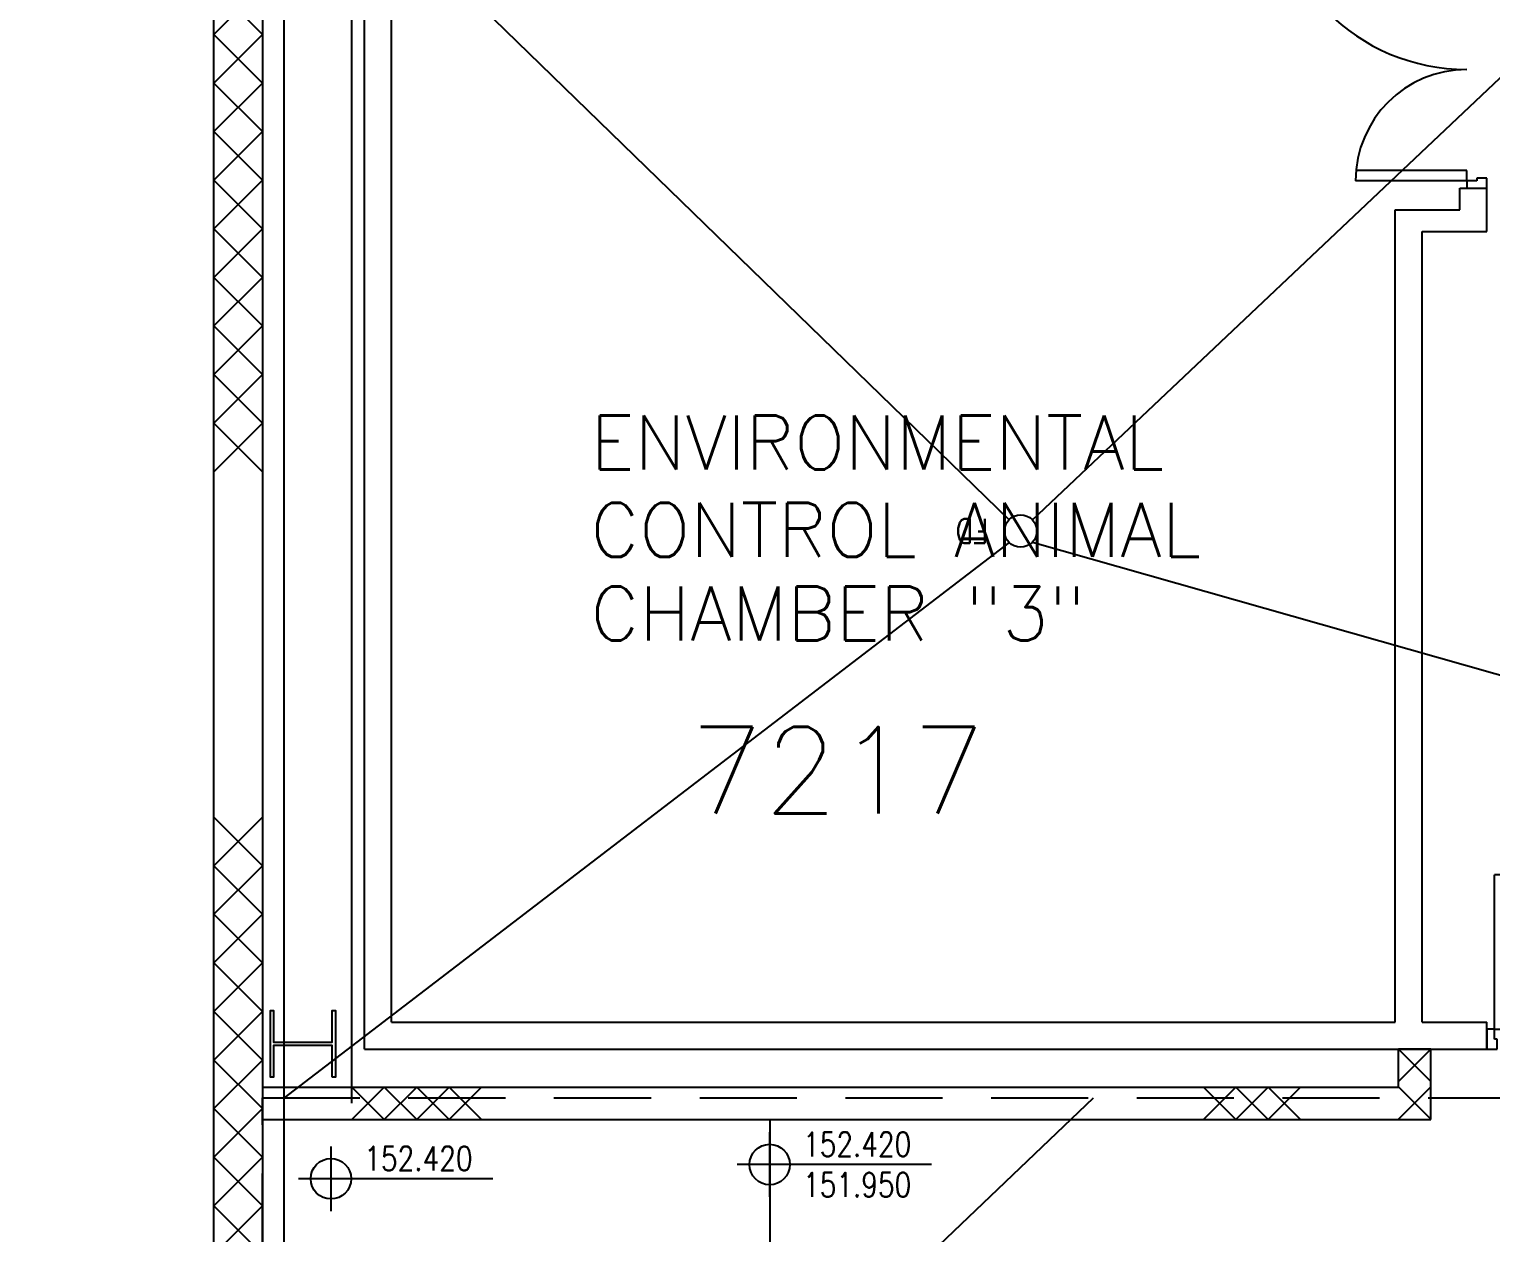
# Model space of a CAD drawing. Header units: millimetres. Extents: x -68474 to 336725, y -113450 to 40976.
# Drawn here: x 112282 to 119053, y -71875 to -66301 of the extents above; entities that cross this region are included whole.
import ezdxf

# ---------------------------------------------------------------- set-up
doc = ezdxf.new("R2010")
doc.units = ezdxf.units.MM
doc.header["$LTSCALE"] = 900
doc.linetypes.add('s5152a$0$DASHED', pattern=[0.75, 0.5, -0.25])
for name, color, linetype in [('s5152a$0$12', 7, 'Continuous'), ('s5152a$0$20', 7, 'Continuous'), ('s5152a$0$22', 7, 'Continuous'), ('s5152a$0$23', 7, 'Continuous'), ('s5152a$0$25', 7, 'Continuous'), ('s5152a$0$30', 7, 'Continuous'), ('s5152a$0$35', 7, 'Continuous'), ('s5152a$0$45', 7, 'Continuous'), ('s5152a$0$BLOCK', 2, 'Continuous'), ('s5152a$0$INNER', 4, 'Continuous'), ('s5152a$0$MGI-HAT', 7, 'Continuous'), ('s5152a$0$R-DRAIN', 8, 'Continuous'), ('s5152a$0$ROOM-NO', 4, 'Continuous'), ('s5152a$0$ST-POST', 5, 'Continuous'), ('s5152a$0$STEP', 15, 'Continuous')]:
    doc.layers.add(name, color=color, linetype=linetype)
doc.styles.add('s5152a$0$ROMANS', font='ROMANS', dxfattribs={"height": 0.2})
doc.styles.add('s5152a$0$STANDARD', font='SIMPLEX')

# ---------------------------------------------------------------- blocks, each defined once
blk = doc.blocks.new('s5152a$0$FD')
at = {"layer": 's5152a$0$45', "color": 10, "linetype": 'Continuous'}
blk.add_circle((0, 0), 0.1, dxfattribs=at)
at = {"layer": 's5152a$0$45', "color": 10, "linetype": 'Continuous', "style": 's5152a$0$STANDARD', "width": 0.8}
blk.add_text('FD', height=0.15, dxfattribs=at).set_placement((0.2, -0.075))
blk = doc.blocks.new('s5152a$0$H750')
at = {"layer": 's5152a$0$22', "color": 11, "linetype": 'Continuous'}
for points in [[(0, 0.15), (0.15, 0), (0.3, 0.15), (0.45, 0), (0.6, 0.15), (0.75, 0)], [(0, 0), (0.15, 0.15), (0.3, 0), (0.45, 0.15), (0.6, 0), (0.75, 0.15)]]:
    blk.add_lwpolyline(points, dxfattribs=at)
blk = doc.blocks.new('s5152a$0$LEVEL')
at = {"layer": 's5152a$0$35', "linetype": 'Continuous'}
for p, q in [((0, 0.2), (0, -0.2)), ((1, 0), (-0.2, 0))]:
    blk.add_line(p, q, dxfattribs=at)
blk.add_circle((0, 0), 0.125, dxfattribs=at)
at = {"layer": 's5152a$0$35', "linetype": 'Continuous', "style": 's5152a$0$STANDARD', "width": 0.8}
for tag, p in [('TAG2', (0.2063, 0.05)), ('TAG1', (0.2063, -0.2))]:
    blk.add_attdef(tag, p, '', height=0.15, dxfattribs=at)
blk = doc.blocks.new('s5152a$0$DDR1525')
for p, q in [((37.5, 100), (37.5, 862.5)), ((87.5, 100), (87.5, 862.5)), ((1512.5, 100), (1512.5, 862.5)), ((1562.5, 100), (1562.5, 862.5)), ((0, 100), (0, 0)), ((37.5, 100), (0, 100)), ((37.5, 50), (37.5, 100)), ((37.5, 100), (87.5, 100)), ((1562.5, 100), (1512.5, 100)), ((1562.5, 100), (1600, 100)), ((1562.5, 50), (1562.5, 100)), ((1600, 100), (1600, 0)), ((0, 0), (50, 0)), ((50, 50), (37.5, 50)), ((50, 0), (50, 50)), ((1550, 50), (1562.5, 50)), ((1550, 0), (1550, 50)), ((1600, 0), (1550, 0))]:
    blk.add_line(p, q)
for centre, start, end in [((37.5, 100), 0, 90), ((1562.5, 100), 90, 180)]:
    blk.add_arc(centre, 762.5, start, end)

msp = doc.modelspace()

# ---------------------------------------------------------------- linework, layer by layer
at = {"layer": 's5152a$0$12', "color": 8, "linetype": 'Continuous'}
for p, q in [((116929.5, -68573.4), (125999.9, -59999.9)), ((116929.5, -68676.4), (126000.1, -71250))]:
    msp.add_line(p, q, dxfattribs=at)
at = {"layer": 's5152a$0$20', "linetype": 'Continuous'}
msp.add_lwpolyline([(110125.1, -73599.9), (110125.1, -73399.9), (113137.6, -73399.9), (113137.6, -66111.9), (110575.1, -66111.9), (110575.1, -65886.9), (113363.1, -65886.9), (113363.1, -73399.9), (113463.1, -73399.9), (113463.1, -73599.9), (113363.1, -73599.9)], close=True, dxfattribs=at)
at = {"layer": 's5152a$0$23', "color": 3, "linetype": 's5152a$0$DASHED'}
msp.add_lwpolyline([(129655, -71250), (129655, -73399.9), (113363.1, -73399.9), (113363.1, -71250)], close=True, dxfattribs=at)
at = {"layer": 's5152a$0$25', "linetype": 'Continuous'}
msp.add_lwpolyline([(101800.2, -78687.4), (101700.2, -78687.4), (101700.2, -79149.9), (101800.2, -79149.9), (101800.2, -78787.4), (102638.1, -78787.4), (102637.1, -65886.9), (113363.1, -65886.9), (113363.1, -73399.9), (113463.1, -73399.9), (113463.1, -65786.9), (102537.1, -65786.9), (102538.1, -73287.4), (102538.1, -78687.4)], close=True, dxfattribs=at)
at = {"layer": 's5152a$0$30'}
for p, q in [((118941.79762, -66955.36875), (118426.95387, -66955.36875)), ((118941.79762, -67002.24375), (118941.79762, -66955.36875)), ((118941.79762, -67002.24375), (118426.95387, -67002.24375)), ((118988.67262, -67002.24375), (118941.79762, -67002.24375)), ((118941.79762, -67002.24375), (118941.79762, -67037.4)), ((119035.54762, -66990.525), (118988.67262, -66990.525)), ((118988.67262, -66990.525), (118988.67262, -67002.24375)), ((119035.54762, -67037.4), (119035.54762, -66990.525)), ((118941.79762, -67037.4), (119035.54762, -67037.4))]:
    msp.add_line(p, q, dxfattribs=at)
for centre, radius, start, end in [((118941.79762, -65572.55625), 914.84375, 180, 270), ((118941.79762, -67002.24375), 514.84375, 90, 180)]:
    msp.add_arc(centre, radius, start, end, dxfattribs=at)
at = {"layer": 's5152a$0$45', "color": 8, "linetype": 'Continuous'}
for p, q in [((108000, -59999.9), (116821.2, -68572.6)), ((116821.2, -68677.2), (113463.1, -71250)), ((115063.1, -73299.9), (117213, -71250))]:
    msp.add_line(p, q, dxfattribs=at)
at = {"layer": 's5152a$0$BLOCK'}
for p, q in [((118625.1, -71199.9), (118625.1, -71024.9)), ((118775.1, -71024.9), (118625.1, -71024.9)), ((118775.1, -71349.9), (118775.1, -71024.9)), ((113363.1, -71199.9), (118625.1, -71199.9)), ((113363.1, -71349.9), (118775.1, -71349.9))]:
    msp.add_line(p, q, dxfattribs=at)
at = {"layer": 's5152a$0$INNER'}
for p, q in [((118625.1, -71174.9), (118775.1, -71024.9)), ((118775.1, -71174.9), (118625.1, -71024.9)), ((113927.1, -71349.9), (113777.1, -71199.9)), ((113777.1, -71349.9), (113927.1, -71199.9)), ((114077.1, -71349.9), (113927.1, -71199.9)), ((113927.1, -71349.9), (114077.1, -71199.9)), ((114227.1, -71349.9), (114077.1, -71199.9)), ((114077.1, -71349.9), (114227.1, -71199.9)), ((114377.1, -71349.9), (114227.1, -71199.9)), ((114227.1, -71349.9), (114377.1, -71199.9)), ((117721.91468, -71349.9), (117871.91468, -71199.9)), ((117871.91468, -71349.9), (117721.91468, -71199.9)), ((117871.91468, -71349.9), (118021.91468, -71199.9)), ((118021.91468, -71349.9), (117871.91468, -71199.9)), ((118021.91468, -71349.9), (118171.91468, -71199.9)), ((118171.91468, -71349.9), (118021.91468, -71199.9)), ((118625.1, -71198.92609), (118775.1, -71348.92609)), ((118775.1, -71198.92609), (118625.1, -71348.92609))]:
    msp.add_line(p, q, dxfattribs=at)
at = {"layer": 's5152a$0$MGI-HAT', "color": 1}
for p, q in [((113835.54762, -71024.9), (113835.54762, -58724.9)), ((113960.54762, -70899.9), (113960.54762, -65437.4)), ((118910.54762, -67037.4), (119035.54762, -67037.4)), ((118910.54762, -67137.4), (118910.54762, -67037.4)), ((119035.54762, -67237.4), (119035.54762, -67037.4)), ((118610.54762, -70899.9), (118610.54762, -67137.4)), ((118610.54762, -67137.4), (118910.54762, -67137.4)), ((118735.54762, -70899.9), (118735.54762, -67237.4)), ((118735.54762, -67237.4), (119035.54762, -67237.4)), ((113960.54762, -70899.9), (118610.54762, -70899.9)), ((118735.54762, -70899.9), (119035.54762, -70899.9)), ((119035.54762, -71024.9), (119035.54762, -70899.9)), ((113835.54762, -71024.9), (119035.54762, -71024.9))]:
    msp.add_line(p, q, dxfattribs=at)
at = {"layer": 's5152a$0$R-DRAIN'}
msp.add_line((115715.1, -73383.9), (115715.1, -71349.9), dxfattribs=at)
at = {"layer": 's5152a$0$ST-POST'}
msp.add_lwpolyline([(113684.57044, -71152.4), (113702.6, -71152.4), (113702.6, -70847.4), (113684.57044, -70847.4), (113684.57044, -70993.89015), (113415.62956, -70993.89015), (113415.62956, -70847.4), (113397.6, -70847.4), (113397.6, -71152.4), (113415.62956, -71152.4), (113415.62956, -71005.90985), (113684.57044, -71005.90985)], close=True, dxfattribs=at)
msp.add_lwpolyline([(113684.57044, -71152.4), (113702.6, -71152.4), (113702.6, -70847.4), (113684.57044, -70847.4), (113684.57044, -70993.89015), (113415.62956, -70993.89015), (113415.62956, -70847.4), (113397.6, -70847.4), (113397.6, -71152.4), (113415.62956, -71152.4), (113415.62956, -71005.90985), (113684.57044, -71005.90985)], close=True, dxfattribs=at)
at = {"layer": 's5152a$0$STEP'}
msp.add_line((113775.1, -58724.9), (113775.1, -71275), dxfattribs=at)
msp.add_line((113775.1, -58724.9), (113775.1, -71275), dxfattribs=at)

# ---------------------------------------------------------------- block references
at = {"xscale": 1499.997, "yscale": 1499.997, "zscale": 1000}
for p, rotation in [((113137.6, -66099.9), 270), ((113137.6, -67224.9), 270), ((113362.6, -71074.9), 90), ((113362.6, -72199.9), 90)]:
    msp.add_blockref('s5152a$0$H750', p, dxfattribs=dict(at, rotation=rotation))
at = {"xscale": 749.999, "yscale": 749.999, "zscale": 1000}
msp.add_blockref('s5152a$0$LEVEL', (115712.23936, -71558.88174), dxfattribs=at).add_auto_attribs({'TAG1': '151.950', 'TAG2': '152.420'})
ref = msp.add_blockref('s5152a$0$LEVEL', (113679.62975, -71624.5352), dxfattribs=dict(xscale=749.999, yscale=749.999, zscale=1000))
ref.add_attrib('TAG2', '152.420', (113834.32975, -71587.0352), dxfattribs={"layer": 's5152a$0$35', "linetype": 'Continuous', "height": 112.5, "style": 's5152a$0$STANDARD', "width": 0.8})
at = {"layer": 's5152a$0$12', "xscale": 749.999, "yscale": 749.999, "zscale": 1000, "rotation": 180}
msp.add_blockref('s5152a$0$FD', (116875, -68624.9), dxfattribs=at)
at = {"layer": 's5152a$0$30', "xscale": 0.9375, "yscale": 0.9375, "zscale": 0.9375}
msp.add_blockref('s5152a$0$DDR1525', (119035.54762, -71024.9), dxfattribs=at)

# ---------------------------------------------------------------- texts
at = {"layer": 's5152a$0$12', "color": 1, "style": 's5152a$0$ROMANS'}
for s, p in [('ENVIRONMENTAL', (114883.10645, -68340)), ('CONTROL ANIMAL', (114883.10645, -68744.7619)), ('CHAMBER "3"', (114883.10645, -69131.7619))]:
    msp.add_text(s, height=250, dxfattribs=at).set_placement(p)
at = {"layer": 's5152a$0$ROOM-NO', "style": 's5152a$0$STANDARD'}
msp.add_text('7217', height=400, dxfattribs=at).set_placement((115341.99194, -69932.2886))

doc.saveas('drawing.dxf')
